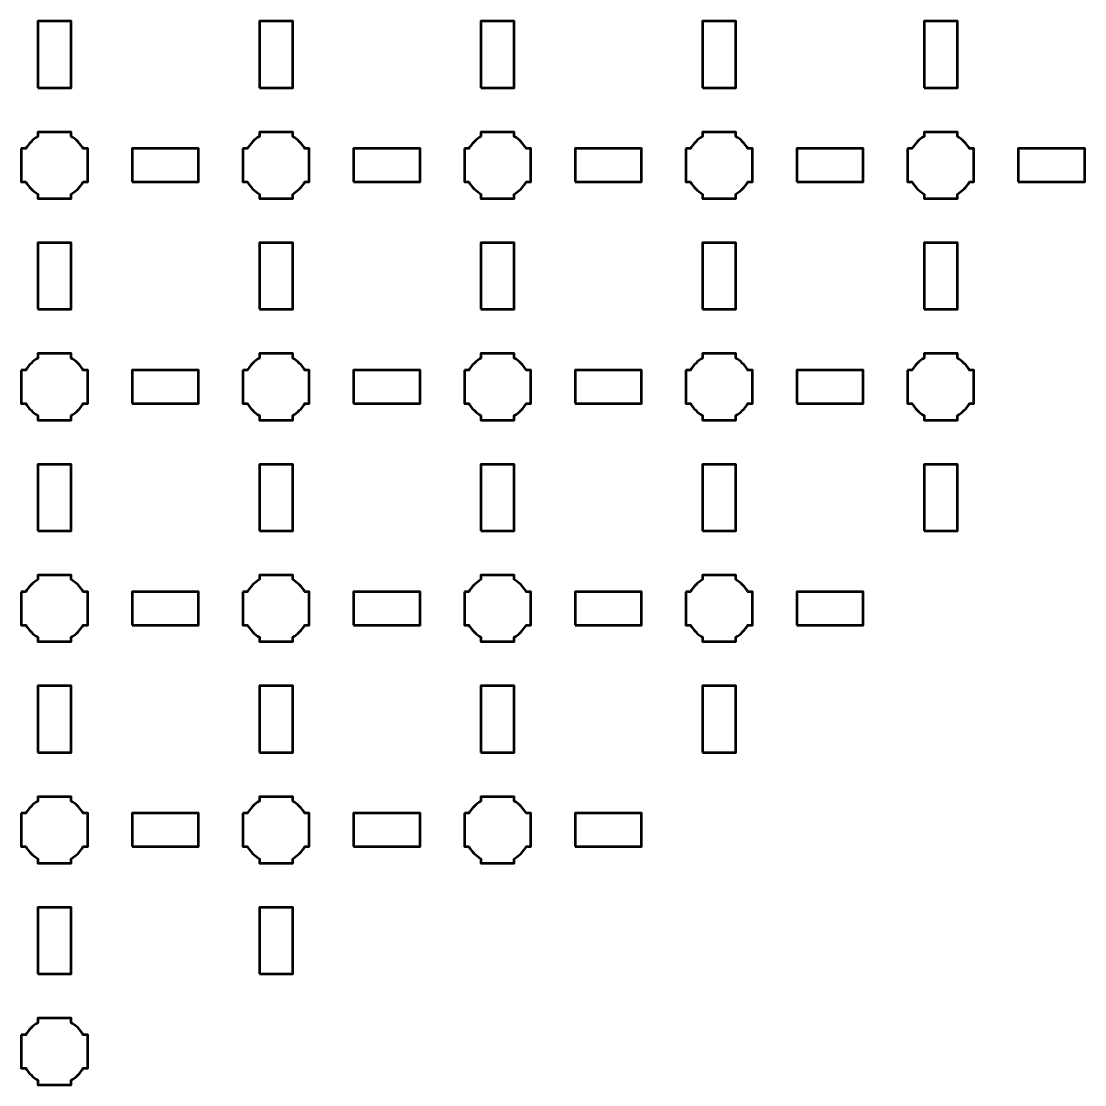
# Model space of a CAD drawing. Header units: centimetres. Extents: x -21.2 to 0.2, y -25.5 to -4.2.
# Drawn here: x -10.8 to -1.2, y -25.15 to -15.55 of the extents above; entities that cross this region are included whole.
import ezdxf

# ---------------------------------------------------------------- set-up
doc = ezdxf.new("R2010")
doc.units = ezdxf.units.CM
doc.header["$MEASUREMENT"] = 0
doc.layers.add('Layer 1', color=7, linetype='Continuous')

msp = doc.modelspace()

# ---------------------------------------------------------------- linework, layer by layer
at = {"layer": 'Layer 1', "lineweight": 53}
for points in [[(-10.65, -16.15), (-10.35, -16.15), (-10.35, -15.55), (-10.65, -15.55), (-10.65, -16.15)], [(-8.65, -16.15), (-8.35, -16.15), (-8.35, -15.55), (-8.65, -15.55), (-8.65, -16.15)], [(-6.65, -16.15), (-6.35, -16.15), (-6.35, -15.55), (-6.65, -15.55), (-6.65, -16.15)], [(-4.65, -16.15), (-4.35, -16.15), (-4.35, -15.55), (-4.65, -15.55), (-4.65, -16.15)], [(-2.65, -16.15), (-2.35, -16.15), (-2.35, -15.55), (-2.65, -15.55), (-2.65, -16.15)], [(-9.8, -17), (-9.2, -17), (-9.2, -16.7), (-9.8, -16.7), (-9.8, -17)], [(-7.8, -17), (-7.2, -17), (-7.2, -16.7), (-7.8, -16.7), (-7.8, -17)], [(-5.8, -17), (-5.2, -17), (-5.2, -16.7), (-5.8, -16.7), (-5.8, -17)], [(-3.8, -17), (-3.2, -17), (-3.2, -16.7), (-3.8, -16.7), (-3.8, -17)], [(-1.8, -17), (-1.2, -17), (-1.2, -16.7), (-1.8, -16.7), (-1.8, -17)], [(-10.65, -18.15), (-10.35, -18.15), (-10.35, -17.55), (-10.65, -17.55), (-10.65, -18.15)], [(-8.65, -18.15), (-8.35, -18.15), (-8.35, -17.55), (-8.65, -17.55), (-8.65, -18.15)], [(-6.65, -18.15), (-6.35, -18.15), (-6.35, -17.55), (-6.65, -17.55), (-6.65, -18.15)], [(-4.65, -18.15), (-4.35, -18.15), (-4.35, -17.55), (-4.65, -17.55), (-4.65, -18.15)], [(-2.65, -18.15), (-2.35, -18.15), (-2.35, -17.55), (-2.65, -17.55), (-2.65, -18.15)], [(-9.8, -19), (-9.2, -19), (-9.2, -18.7), (-9.8, -18.7), (-9.8, -19)], [(-7.8, -19), (-7.2, -19), (-7.2, -18.7), (-7.8, -18.7), (-7.8, -19)], [(-5.8, -19), (-5.2, -19), (-5.2, -18.7), (-5.8, -18.7), (-5.8, -19)], [(-3.8, -19), (-3.2, -19), (-3.2, -18.7), (-3.8, -18.7), (-3.8, -19)], [(-10.65, -20.15), (-10.35, -20.15), (-10.35, -19.55), (-10.65, -19.55), (-10.65, -20.15)], [(-8.65, -20.15), (-8.35, -20.15), (-8.35, -19.55), (-8.65, -19.55), (-8.65, -20.15)], [(-6.65, -20.15), (-6.35, -20.15), (-6.35, -19.55), (-6.65, -19.55), (-6.65, -20.15)], [(-4.65, -20.15), (-4.35, -20.15), (-4.35, -19.55), (-4.65, -19.55), (-4.65, -20.15)], [(-2.65, -20.15), (-2.35, -20.15), (-2.35, -19.55), (-2.65, -19.55), (-2.65, -20.15)], [(-9.8, -21), (-9.2, -21), (-9.2, -20.7), (-9.8, -20.7), (-9.8, -21)], [(-7.8, -21), (-7.2, -21), (-7.2, -20.7), (-7.8, -20.7), (-7.8, -21)], [(-5.8, -21), (-5.2, -21), (-5.2, -20.7), (-5.8, -20.7), (-5.8, -21)], [(-3.8, -21), (-3.2, -21), (-3.2, -20.7), (-3.8, -20.7), (-3.8, -21)], [(-10.65, -22.15), (-10.35, -22.15), (-10.35, -21.55), (-10.65, -21.55), (-10.65, -22.15)], [(-8.65, -22.15), (-8.35, -22.15), (-8.35, -21.55), (-8.65, -21.55), (-8.65, -22.15)], [(-6.65, -22.15), (-6.35, -22.15), (-6.35, -21.55), (-6.65, -21.55), (-6.65, -22.15)], [(-4.65, -22.15), (-4.35, -22.15), (-4.35, -21.55), (-4.65, -21.55), (-4.65, -22.15)], [(-9.8, -23), (-9.2, -23), (-9.2, -22.7), (-9.8, -22.7), (-9.8, -23)], [(-7.8, -23), (-7.2, -23), (-7.2, -22.7), (-7.8, -22.7), (-7.8, -23)], [(-5.8, -23), (-5.2, -23), (-5.2, -22.7), (-5.8, -22.7), (-5.8, -23)], [(-10.65, -24.15), (-10.35, -24.15), (-10.35, -23.55), (-10.65, -23.55), (-10.65, -24.15)], [(-8.65, -24.15), (-8.35, -24.15), (-8.35, -23.55), (-8.65, -23.55), (-8.65, -24.15)]]:
    msp.add_lwpolyline(points, close=True, dxfattribs=at)
for points in [[(-10.8, -16.7), (-10.8, -16.7), (-10.75985, -16.7), (-10.75985, -16.7), (-10.75985, -16.7), (-10.7335, -16.65447), (-10.69553, -16.6165), (-10.65, -16.59015), (-10.65, -16.59015), (-10.65, -16.59015), (-10.65, -16.55), (-10.65, -16.55), (-10.65, -16.55), (-10.65, -16.55), (-10.5, -16.55), (-10.5, -16.55), (-10.5, -16.55), (-10.5, -16.55), (-10.35, -16.55), (-10.35, -16.55), (-10.35, -16.55), (-10.35, -16.55), (-10.35, -16.59015), (-10.35, -16.59015), (-10.35, -16.59015), (-10.30447, -16.6165), (-10.2665, -16.65447), (-10.24015, -16.7), (-10.24015, -16.7), (-10.24015, -16.7), (-10.2, -16.7), (-10.2, -16.7), (-10.2, -16.7), (-10.2, -16.7), (-10.2, -16.85), (-10.2, -16.85), (-10.2, -16.85), (-10.2, -16.85), (-10.2, -17), (-10.2, -17), (-10.2, -17), (-10.2, -17), (-10.24015, -17), (-10.24015, -17), (-10.24015, -17), (-10.2665, -17.04553), (-10.30447, -17.0835), (-10.35, -17.10985), (-10.35, -17.10985), (-10.35, -17.10985), (-10.35, -17.15), (-10.35, -17.15), (-10.35, -17.15), (-10.35, -17.15), (-10.5, -17.15), (-10.5, -17.15), (-10.5, -17.15), (-10.5, -17.15), (-10.65, -17.15), (-10.65, -17.15), (-10.65, -17.15), (-10.65, -17.15), (-10.65, -17.10985), (-10.65, -17.10985), (-10.65, -17.10985), (-10.69553, -17.0835), (-10.7335, -17.04553), (-10.75985, -17), (-10.75985, -17), (-10.75985, -17), (-10.8, -17), (-10.8, -17), (-10.8, -17), (-10.8, -17), (-10.8, -16.85), (-10.8, -16.85), (-10.8, -16.85), (-10.8, -16.85), (-10.8, -16.7), (-10.8, -16.7)], [(-8.8, -16.7), (-8.8, -16.7), (-8.75985, -16.7), (-8.75985, -16.7), (-8.75985, -16.7), (-8.7335, -16.65447), (-8.69553, -16.6165), (-8.65, -16.59015), (-8.65, -16.59015), (-8.65, -16.59015), (-8.65, -16.55), (-8.65, -16.55), (-8.65, -16.55), (-8.65, -16.55), (-8.5, -16.55), (-8.5, -16.55), (-8.5, -16.55), (-8.5, -16.55), (-8.35, -16.55), (-8.35, -16.55), (-8.35, -16.55), (-8.35, -16.55), (-8.35, -16.59015), (-8.35, -16.59015), (-8.35, -16.59015), (-8.30447, -16.6165), (-8.2665, -16.65447), (-8.24015, -16.7), (-8.24015, -16.7), (-8.24015, -16.7), (-8.2, -16.7), (-8.2, -16.7), (-8.2, -16.7), (-8.2, -16.7), (-8.2, -16.85), (-8.2, -16.85), (-8.2, -16.85), (-8.2, -16.85), (-8.2, -17), (-8.2, -17), (-8.2, -17), (-8.2, -17), (-8.24015, -17), (-8.24015, -17), (-8.24015, -17), (-8.2665, -17.04553), (-8.30447, -17.0835), (-8.35, -17.10985), (-8.35, -17.10985), (-8.35, -17.10985), (-8.35, -17.15), (-8.35, -17.15), (-8.35, -17.15), (-8.35, -17.15), (-8.5, -17.15), (-8.5, -17.15), (-8.5, -17.15), (-8.5, -17.15), (-8.65, -17.15), (-8.65, -17.15), (-8.65, -17.15), (-8.65, -17.15), (-8.65, -17.10985), (-8.65, -17.10985), (-8.65, -17.10985), (-8.69553, -17.0835), (-8.7335, -17.04553), (-8.75985, -17), (-8.75985, -17), (-8.75985, -17), (-8.8, -17), (-8.8, -17), (-8.8, -17), (-8.8, -17), (-8.8, -16.85), (-8.8, -16.85), (-8.8, -16.85), (-8.8, -16.85), (-8.8, -16.7), (-8.8, -16.7)], [(-6.8, -16.7), (-6.8, -16.7), (-6.75985, -16.7), (-6.75985, -16.7), (-6.75985, -16.7), (-6.7335, -16.65447), (-6.69553, -16.6165), (-6.65, -16.59015), (-6.65, -16.59015), (-6.65, -16.59015), (-6.65, -16.55), (-6.65, -16.55), (-6.65, -16.55), (-6.65, -16.55), (-6.5, -16.55), (-6.5, -16.55), (-6.5, -16.55), (-6.5, -16.55), (-6.35, -16.55), (-6.35, -16.55), (-6.35, -16.55), (-6.35, -16.55), (-6.35, -16.59015), (-6.35, -16.59015), (-6.35, -16.59015), (-6.30447, -16.6165), (-6.2665, -16.65447), (-6.24015, -16.7), (-6.24015, -16.7), (-6.24015, -16.7), (-6.2, -16.7), (-6.2, -16.7), (-6.2, -16.7), (-6.2, -16.7), (-6.2, -16.85), (-6.2, -16.85), (-6.2, -16.85), (-6.2, -16.85), (-6.2, -17), (-6.2, -17), (-6.2, -17), (-6.2, -17), (-6.24015, -17), (-6.24015, -17), (-6.24015, -17), (-6.2665, -17.04553), (-6.30447, -17.0835), (-6.35, -17.10985), (-6.35, -17.10985), (-6.35, -17.10985), (-6.35, -17.15), (-6.35, -17.15), (-6.35, -17.15), (-6.35, -17.15), (-6.5, -17.15), (-6.5, -17.15), (-6.5, -17.15), (-6.5, -17.15), (-6.65, -17.15), (-6.65, -17.15), (-6.65, -17.15), (-6.65, -17.15), (-6.65, -17.10985), (-6.65, -17.10985), (-6.65, -17.10985), (-6.69553, -17.0835), (-6.7335, -17.04553), (-6.75985, -17), (-6.75985, -17), (-6.75985, -17), (-6.8, -17), (-6.8, -17), (-6.8, -17), (-6.8, -17), (-6.8, -16.85), (-6.8, -16.85), (-6.8, -16.85), (-6.8, -16.85), (-6.8, -16.7), (-6.8, -16.7)], [(-4.8, -16.7), (-4.8, -16.7), (-4.75985, -16.7), (-4.75985, -16.7), (-4.75985, -16.7), (-4.7335, -16.65447), (-4.69553, -16.6165), (-4.65, -16.59015), (-4.65, -16.59015), (-4.65, -16.59015), (-4.65, -16.55), (-4.65, -16.55), (-4.65, -16.55), (-4.65, -16.55), (-4.5, -16.55), (-4.5, -16.55), (-4.5, -16.55), (-4.5, -16.55), (-4.35, -16.55), (-4.35, -16.55), (-4.35, -16.55), (-4.35, -16.55), (-4.35, -16.59015), (-4.35, -16.59015), (-4.35, -16.59015), (-4.30447, -16.6165), (-4.2665, -16.65447), (-4.24015, -16.7), (-4.24015, -16.7), (-4.24015, -16.7), (-4.2, -16.7), (-4.2, -16.7), (-4.2, -16.7), (-4.2, -16.7), (-4.2, -16.85), (-4.2, -16.85), (-4.2, -16.85), (-4.2, -16.85), (-4.2, -17), (-4.2, -17), (-4.2, -17), (-4.2, -17), (-4.24015, -17), (-4.24015, -17), (-4.24015, -17), (-4.2665, -17.04553), (-4.30447, -17.0835), (-4.35, -17.10985), (-4.35, -17.10985), (-4.35, -17.10985), (-4.35, -17.15), (-4.35, -17.15), (-4.35, -17.15), (-4.35, -17.15), (-4.5, -17.15), (-4.5, -17.15), (-4.5, -17.15), (-4.5, -17.15), (-4.65, -17.15), (-4.65, -17.15), (-4.65, -17.15), (-4.65, -17.15), (-4.65, -17.10985), (-4.65, -17.10985), (-4.65, -17.10985), (-4.69553, -17.0835), (-4.7335, -17.04553), (-4.75985, -17), (-4.75985, -17), (-4.75985, -17), (-4.8, -17), (-4.8, -17), (-4.8, -17), (-4.8, -17), (-4.8, -16.85), (-4.8, -16.85), (-4.8, -16.85), (-4.8, -16.85), (-4.8, -16.7), (-4.8, -16.7)], [(-2.8, -16.7), (-2.8, -16.7), (-2.75985, -16.7), (-2.75985, -16.7), (-2.75985, -16.7), (-2.7335, -16.65447), (-2.69553, -16.6165), (-2.65, -16.59015), (-2.65, -16.59015), (-2.65, -16.59015), (-2.65, -16.55), (-2.65, -16.55), (-2.65, -16.55), (-2.65, -16.55), (-2.5, -16.55), (-2.5, -16.55), (-2.5, -16.55), (-2.5, -16.55), (-2.35, -16.55), (-2.35, -16.55), (-2.35, -16.55), (-2.35, -16.55), (-2.35, -16.59015), (-2.35, -16.59015), (-2.35, -16.59015), (-2.30447, -16.6165), (-2.2665, -16.65447), (-2.24015, -16.7), (-2.24015, -16.7), (-2.24015, -16.7), (-2.2, -16.7), (-2.2, -16.7), (-2.2, -16.7), (-2.2, -16.7), (-2.2, -16.85), (-2.2, -16.85), (-2.2, -16.85), (-2.2, -16.85), (-2.2, -17), (-2.2, -17), (-2.2, -17), (-2.2, -17), (-2.24015, -17), (-2.24015, -17), (-2.24015, -17), (-2.2665, -17.04553), (-2.30447, -17.0835), (-2.35, -17.10985), (-2.35, -17.10985), (-2.35, -17.10985), (-2.35, -17.15), (-2.35, -17.15), (-2.35, -17.15), (-2.35, -17.15), (-2.5, -17.15), (-2.5, -17.15), (-2.5, -17.15), (-2.5, -17.15), (-2.65, -17.15), (-2.65, -17.15), (-2.65, -17.15), (-2.65, -17.15), (-2.65, -17.10985), (-2.65, -17.10985), (-2.65, -17.10985), (-2.69553, -17.0835), (-2.7335, -17.04553), (-2.75985, -17), (-2.75985, -17), (-2.75985, -17), (-2.8, -17), (-2.8, -17), (-2.8, -17), (-2.8, -17), (-2.8, -16.85), (-2.8, -16.85), (-2.8, -16.85), (-2.8, -16.85), (-2.8, -16.7), (-2.8, -16.7)], [(-10.8, -18.7), (-10.8, -18.7), (-10.75985, -18.7), (-10.75985, -18.7), (-10.75985, -18.7), (-10.7335, -18.65447), (-10.69553, -18.6165), (-10.65, -18.59015), (-10.65, -18.59015), (-10.65, -18.59015), (-10.65, -18.55), (-10.65, -18.55), (-10.65, -18.55), (-10.65, -18.55), (-10.5, -18.55), (-10.5, -18.55), (-10.5, -18.55), (-10.5, -18.55), (-10.35, -18.55), (-10.35, -18.55), (-10.35, -18.55), (-10.35, -18.55), (-10.35, -18.59015), (-10.35, -18.59015), (-10.35, -18.59015), (-10.30447, -18.6165), (-10.2665, -18.65447), (-10.24015, -18.7), (-10.24015, -18.7), (-10.24015, -18.7), (-10.2, -18.7), (-10.2, -18.7), (-10.2, -18.7), (-10.2, -18.7), (-10.2, -18.85), (-10.2, -18.85), (-10.2, -18.85), (-10.2, -18.85), (-10.2, -19), (-10.2, -19), (-10.2, -19), (-10.2, -19), (-10.24015, -19), (-10.24015, -19), (-10.24015, -19), (-10.2665, -19.04553), (-10.30447, -19.0835), (-10.35, -19.10985), (-10.35, -19.10985), (-10.35, -19.10985), (-10.35, -19.15), (-10.35, -19.15), (-10.35, -19.15), (-10.35, -19.15), (-10.5, -19.15), (-10.5, -19.15), (-10.5, -19.15), (-10.5, -19.15), (-10.65, -19.15), (-10.65, -19.15), (-10.65, -19.15), (-10.65, -19.15), (-10.65, -19.10985), (-10.65, -19.10985), (-10.65, -19.10985), (-10.69553, -19.0835), (-10.7335, -19.04553), (-10.75985, -19), (-10.75985, -19), (-10.75985, -19), (-10.8, -19), (-10.8, -19), (-10.8, -19), (-10.8, -19), (-10.8, -18.85), (-10.8, -18.85), (-10.8, -18.85), (-10.8, -18.85), (-10.8, -18.7), (-10.8, -18.7)], [(-8.8, -18.7), (-8.8, -18.7), (-8.75985, -18.7), (-8.75985, -18.7), (-8.75985, -18.7), (-8.7335, -18.65447), (-8.69553, -18.6165), (-8.65, -18.59015), (-8.65, -18.59015), (-8.65, -18.59015), (-8.65, -18.55), (-8.65, -18.55), (-8.65, -18.55), (-8.65, -18.55), (-8.5, -18.55), (-8.5, -18.55), (-8.5, -18.55), (-8.5, -18.55), (-8.35, -18.55), (-8.35, -18.55), (-8.35, -18.55), (-8.35, -18.55), (-8.35, -18.59015), (-8.35, -18.59015), (-8.35, -18.59015), (-8.30447, -18.6165), (-8.2665, -18.65447), (-8.24015, -18.7), (-8.24015, -18.7), (-8.24015, -18.7), (-8.2, -18.7), (-8.2, -18.7), (-8.2, -18.7), (-8.2, -18.7), (-8.2, -18.85), (-8.2, -18.85), (-8.2, -18.85), (-8.2, -18.85), (-8.2, -19), (-8.2, -19), (-8.2, -19), (-8.2, -19), (-8.24015, -19), (-8.24015, -19), (-8.24015, -19), (-8.2665, -19.04553), (-8.30447, -19.0835), (-8.35, -19.10985), (-8.35, -19.10985), (-8.35, -19.10985), (-8.35, -19.15), (-8.35, -19.15), (-8.35, -19.15), (-8.35, -19.15), (-8.5, -19.15), (-8.5, -19.15), (-8.5, -19.15), (-8.5, -19.15), (-8.65, -19.15), (-8.65, -19.15), (-8.65, -19.15), (-8.65, -19.15), (-8.65, -19.10985), (-8.65, -19.10985), (-8.65, -19.10985), (-8.69553, -19.0835), (-8.7335, -19.04553), (-8.75985, -19), (-8.75985, -19), (-8.75985, -19), (-8.8, -19), (-8.8, -19), (-8.8, -19), (-8.8, -19), (-8.8, -18.85), (-8.8, -18.85), (-8.8, -18.85), (-8.8, -18.85), (-8.8, -18.7), (-8.8, -18.7)], [(-6.8, -18.7), (-6.8, -18.7), (-6.75985, -18.7), (-6.75985, -18.7), (-6.75985, -18.7), (-6.7335, -18.65447), (-6.69553, -18.6165), (-6.65, -18.59015), (-6.65, -18.59015), (-6.65, -18.59015), (-6.65, -18.55), (-6.65, -18.55), (-6.65, -18.55), (-6.65, -18.55), (-6.5, -18.55), (-6.5, -18.55), (-6.5, -18.55), (-6.5, -18.55), (-6.35, -18.55), (-6.35, -18.55), (-6.35, -18.55), (-6.35, -18.55), (-6.35, -18.59015), (-6.35, -18.59015), (-6.35, -18.59015), (-6.30447, -18.6165), (-6.2665, -18.65447), (-6.24015, -18.7), (-6.24015, -18.7), (-6.24015, -18.7), (-6.2, -18.7), (-6.2, -18.7), (-6.2, -18.7), (-6.2, -18.7), (-6.2, -18.85), (-6.2, -18.85), (-6.2, -18.85), (-6.2, -18.85), (-6.2, -19), (-6.2, -19), (-6.2, -19), (-6.2, -19), (-6.24015, -19), (-6.24015, -19), (-6.24015, -19), (-6.2665, -19.04553), (-6.30447, -19.0835), (-6.35, -19.10985), (-6.35, -19.10985), (-6.35, -19.10985), (-6.35, -19.15), (-6.35, -19.15), (-6.35, -19.15), (-6.35, -19.15), (-6.5, -19.15), (-6.5, -19.15), (-6.5, -19.15), (-6.5, -19.15), (-6.65, -19.15), (-6.65, -19.15), (-6.65, -19.15), (-6.65, -19.15), (-6.65, -19.10985), (-6.65, -19.10985), (-6.65, -19.10985), (-6.69553, -19.0835), (-6.7335, -19.04553), (-6.75985, -19), (-6.75985, -19), (-6.75985, -19), (-6.8, -19), (-6.8, -19), (-6.8, -19), (-6.8, -19), (-6.8, -18.85), (-6.8, -18.85), (-6.8, -18.85), (-6.8, -18.85), (-6.8, -18.7), (-6.8, -18.7)], [(-4.8, -18.7), (-4.8, -18.7), (-4.75985, -18.7), (-4.75985, -18.7), (-4.75985, -18.7), (-4.7335, -18.65447), (-4.69553, -18.6165), (-4.65, -18.59015), (-4.65, -18.59015), (-4.65, -18.59015), (-4.65, -18.55), (-4.65, -18.55), (-4.65, -18.55), (-4.65, -18.55), (-4.5, -18.55), (-4.5, -18.55), (-4.5, -18.55), (-4.5, -18.55), (-4.35, -18.55), (-4.35, -18.55), (-4.35, -18.55), (-4.35, -18.55), (-4.35, -18.59015), (-4.35, -18.59015), (-4.35, -18.59015), (-4.30447, -18.6165), (-4.2665, -18.65447), (-4.24015, -18.7), (-4.24015, -18.7), (-4.24015, -18.7), (-4.2, -18.7), (-4.2, -18.7), (-4.2, -18.7), (-4.2, -18.7), (-4.2, -18.85), (-4.2, -18.85), (-4.2, -18.85), (-4.2, -18.85), (-4.2, -19), (-4.2, -19), (-4.2, -19), (-4.2, -19), (-4.24015, -19), (-4.24015, -19), (-4.24015, -19), (-4.2665, -19.04553), (-4.30447, -19.0835), (-4.35, -19.10985), (-4.35, -19.10985), (-4.35, -19.10985), (-4.35, -19.15), (-4.35, -19.15), (-4.35, -19.15), (-4.35, -19.15), (-4.5, -19.15), (-4.5, -19.15), (-4.5, -19.15), (-4.5, -19.15), (-4.65, -19.15), (-4.65, -19.15), (-4.65, -19.15), (-4.65, -19.15), (-4.65, -19.10985), (-4.65, -19.10985), (-4.65, -19.10985), (-4.69553, -19.0835), (-4.7335, -19.04553), (-4.75985, -19), (-4.75985, -19), (-4.75985, -19), (-4.8, -19), (-4.8, -19), (-4.8, -19), (-4.8, -19), (-4.8, -18.85), (-4.8, -18.85), (-4.8, -18.85), (-4.8, -18.85), (-4.8, -18.7), (-4.8, -18.7)], [(-2.8, -18.7), (-2.8, -18.7), (-2.75985, -18.7), (-2.75985, -18.7), (-2.75985, -18.7), (-2.7335, -18.65447), (-2.69553, -18.6165), (-2.65, -18.59015), (-2.65, -18.59015), (-2.65, -18.59015), (-2.65, -18.55), (-2.65, -18.55), (-2.65, -18.55), (-2.65, -18.55), (-2.5, -18.55), (-2.5, -18.55), (-2.5, -18.55), (-2.5, -18.55), (-2.35, -18.55), (-2.35, -18.55), (-2.35, -18.55), (-2.35, -18.55), (-2.35, -18.59015), (-2.35, -18.59015), (-2.35, -18.59015), (-2.30447, -18.6165), (-2.2665, -18.65447), (-2.24015, -18.7), (-2.24015, -18.7), (-2.24015, -18.7), (-2.2, -18.7), (-2.2, -18.7), (-2.2, -18.7), (-2.2, -18.7), (-2.2, -18.85), (-2.2, -18.85), (-2.2, -18.85), (-2.2, -18.85), (-2.2, -19), (-2.2, -19), (-2.2, -19), (-2.2, -19), (-2.24015, -19), (-2.24015, -19), (-2.24015, -19), (-2.2665, -19.04553), (-2.30447, -19.0835), (-2.35, -19.10985), (-2.35, -19.10985), (-2.35, -19.10985), (-2.35, -19.15), (-2.35, -19.15), (-2.35, -19.15), (-2.35, -19.15), (-2.5, -19.15), (-2.5, -19.15), (-2.5, -19.15), (-2.5, -19.15), (-2.65, -19.15), (-2.65, -19.15), (-2.65, -19.15), (-2.65, -19.15), (-2.65, -19.10985), (-2.65, -19.10985), (-2.65, -19.10985), (-2.69553, -19.0835), (-2.7335, -19.04553), (-2.75985, -19), (-2.75985, -19), (-2.75985, -19), (-2.8, -19), (-2.8, -19), (-2.8, -19), (-2.8, -19), (-2.8, -18.85), (-2.8, -18.85), (-2.8, -18.85), (-2.8, -18.85), (-2.8, -18.7), (-2.8, -18.7)], [(-10.8, -20.7), (-10.8, -20.7), (-10.75985, -20.7), (-10.75985, -20.7), (-10.75985, -20.7), (-10.7335, -20.65447), (-10.69553, -20.6165), (-10.65, -20.59015), (-10.65, -20.59015), (-10.65, -20.59015), (-10.65, -20.55), (-10.65, -20.55), (-10.65, -20.55), (-10.65, -20.55), (-10.5, -20.55), (-10.5, -20.55), (-10.5, -20.55), (-10.5, -20.55), (-10.35, -20.55), (-10.35, -20.55), (-10.35, -20.55), (-10.35, -20.55), (-10.35, -20.59015), (-10.35, -20.59015), (-10.35, -20.59015), (-10.30447, -20.6165), (-10.2665, -20.65447), (-10.24015, -20.7), (-10.24015, -20.7), (-10.24015, -20.7), (-10.2, -20.7), (-10.2, -20.7), (-10.2, -20.7), (-10.2, -20.7), (-10.2, -20.85), (-10.2, -20.85), (-10.2, -20.85), (-10.2, -20.85), (-10.2, -21), (-10.2, -21), (-10.2, -21), (-10.2, -21), (-10.24015, -21), (-10.24015, -21), (-10.24015, -21), (-10.2665, -21.04553), (-10.30447, -21.0835), (-10.35, -21.10985), (-10.35, -21.10985), (-10.35, -21.10985), (-10.35, -21.15), (-10.35, -21.15), (-10.35, -21.15), (-10.35, -21.15), (-10.5, -21.15), (-10.5, -21.15), (-10.5, -21.15), (-10.5, -21.15), (-10.65, -21.15), (-10.65, -21.15), (-10.65, -21.15), (-10.65, -21.15), (-10.65, -21.10985), (-10.65, -21.10985), (-10.65, -21.10985), (-10.69553, -21.0835), (-10.7335, -21.04553), (-10.75985, -21), (-10.75985, -21), (-10.75985, -21), (-10.8, -21), (-10.8, -21), (-10.8, -21), (-10.8, -21), (-10.8, -20.85), (-10.8, -20.85), (-10.8, -20.85), (-10.8, -20.85), (-10.8, -20.7), (-10.8, -20.7)], [(-8.8, -20.7), (-8.8, -20.7), (-8.75985, -20.7), (-8.75985, -20.7), (-8.75985, -20.7), (-8.7335, -20.65447), (-8.69553, -20.6165), (-8.65, -20.59015), (-8.65, -20.59015), (-8.65, -20.59015), (-8.65, -20.55), (-8.65, -20.55), (-8.65, -20.55), (-8.65, -20.55), (-8.5, -20.55), (-8.5, -20.55), (-8.5, -20.55), (-8.5, -20.55), (-8.35, -20.55), (-8.35, -20.55), (-8.35, -20.55), (-8.35, -20.55), (-8.35, -20.59015), (-8.35, -20.59015), (-8.35, -20.59015), (-8.30447, -20.6165), (-8.2665, -20.65447), (-8.24015, -20.7), (-8.24015, -20.7), (-8.24015, -20.7), (-8.2, -20.7), (-8.2, -20.7), (-8.2, -20.7), (-8.2, -20.7), (-8.2, -20.85), (-8.2, -20.85), (-8.2, -20.85), (-8.2, -20.85), (-8.2, -21), (-8.2, -21), (-8.2, -21), (-8.2, -21), (-8.24015, -21), (-8.24015, -21), (-8.24015, -21), (-8.2665, -21.04553), (-8.30447, -21.0835), (-8.35, -21.10985), (-8.35, -21.10985), (-8.35, -21.10985), (-8.35, -21.15), (-8.35, -21.15), (-8.35, -21.15), (-8.35, -21.15), (-8.5, -21.15), (-8.5, -21.15), (-8.5, -21.15), (-8.5, -21.15), (-8.65, -21.15), (-8.65, -21.15), (-8.65, -21.15), (-8.65, -21.15), (-8.65, -21.10985), (-8.65, -21.10985), (-8.65, -21.10985), (-8.69553, -21.0835), (-8.7335, -21.04553), (-8.75985, -21), (-8.75985, -21), (-8.75985, -21), (-8.8, -21), (-8.8, -21), (-8.8, -21), (-8.8, -21), (-8.8, -20.85), (-8.8, -20.85), (-8.8, -20.85), (-8.8, -20.85), (-8.8, -20.7), (-8.8, -20.7)], [(-6.8, -20.7), (-6.8, -20.7), (-6.75985, -20.7), (-6.75985, -20.7), (-6.75985, -20.7), (-6.7335, -20.65447), (-6.69553, -20.6165), (-6.65, -20.59015), (-6.65, -20.59015), (-6.65, -20.59015), (-6.65, -20.55), (-6.65, -20.55), (-6.65, -20.55), (-6.65, -20.55), (-6.5, -20.55), (-6.5, -20.55), (-6.5, -20.55), (-6.5, -20.55), (-6.35, -20.55), (-6.35, -20.55), (-6.35, -20.55), (-6.35, -20.55), (-6.35, -20.59015), (-6.35, -20.59015), (-6.35, -20.59015), (-6.30447, -20.6165), (-6.2665, -20.65447), (-6.24015, -20.7), (-6.24015, -20.7), (-6.24015, -20.7), (-6.2, -20.7), (-6.2, -20.7), (-6.2, -20.7), (-6.2, -20.7), (-6.2, -20.85), (-6.2, -20.85), (-6.2, -20.85), (-6.2, -20.85), (-6.2, -21), (-6.2, -21), (-6.2, -21), (-6.2, -21), (-6.24015, -21), (-6.24015, -21), (-6.24015, -21), (-6.2665, -21.04553), (-6.30447, -21.0835), (-6.35, -21.10985), (-6.35, -21.10985), (-6.35, -21.10985), (-6.35, -21.15), (-6.35, -21.15), (-6.35, -21.15), (-6.35, -21.15), (-6.5, -21.15), (-6.5, -21.15), (-6.5, -21.15), (-6.5, -21.15), (-6.65, -21.15), (-6.65, -21.15), (-6.65, -21.15), (-6.65, -21.15), (-6.65, -21.10985), (-6.65, -21.10985), (-6.65, -21.10985), (-6.69553, -21.0835), (-6.7335, -21.04553), (-6.75985, -21), (-6.75985, -21), (-6.75985, -21), (-6.8, -21), (-6.8, -21), (-6.8, -21), (-6.8, -21), (-6.8, -20.85), (-6.8, -20.85), (-6.8, -20.85), (-6.8, -20.85), (-6.8, -20.7), (-6.8, -20.7)], [(-4.8, -20.7), (-4.8, -20.7), (-4.75985, -20.7), (-4.75985, -20.7), (-4.75985, -20.7), (-4.7335, -20.65447), (-4.69553, -20.6165), (-4.65, -20.59015), (-4.65, -20.59015), (-4.65, -20.59015), (-4.65, -20.55), (-4.65, -20.55), (-4.65, -20.55), (-4.65, -20.55), (-4.5, -20.55), (-4.5, -20.55), (-4.5, -20.55), (-4.5, -20.55), (-4.35, -20.55), (-4.35, -20.55), (-4.35, -20.55), (-4.35, -20.55), (-4.35, -20.59015), (-4.35, -20.59015), (-4.35, -20.59015), (-4.30447, -20.6165), (-4.2665, -20.65447), (-4.24015, -20.7), (-4.24015, -20.7), (-4.24015, -20.7), (-4.2, -20.7), (-4.2, -20.7), (-4.2, -20.7), (-4.2, -20.7), (-4.2, -20.85), (-4.2, -20.85), (-4.2, -20.85), (-4.2, -20.85), (-4.2, -21), (-4.2, -21), (-4.2, -21), (-4.2, -21), (-4.24015, -21), (-4.24015, -21), (-4.24015, -21), (-4.2665, -21.04553), (-4.30447, -21.0835), (-4.35, -21.10985), (-4.35, -21.10985), (-4.35, -21.10985), (-4.35, -21.15), (-4.35, -21.15), (-4.35, -21.15), (-4.35, -21.15), (-4.5, -21.15), (-4.5, -21.15), (-4.5, -21.15), (-4.5, -21.15), (-4.65, -21.15), (-4.65, -21.15), (-4.65, -21.15), (-4.65, -21.15), (-4.65, -21.10985), (-4.65, -21.10985), (-4.65, -21.10985), (-4.69553, -21.0835), (-4.7335, -21.04553), (-4.75985, -21), (-4.75985, -21), (-4.75985, -21), (-4.8, -21), (-4.8, -21), (-4.8, -21), (-4.8, -21), (-4.8, -20.85), (-4.8, -20.85), (-4.8, -20.85), (-4.8, -20.85), (-4.8, -20.7), (-4.8, -20.7)], [(-10.8, -22.7), (-10.8, -22.7), (-10.75985, -22.7), (-10.75985, -22.7), (-10.75985, -22.7), (-10.7335, -22.65447), (-10.69553, -22.6165), (-10.65, -22.59015), (-10.65, -22.59015), (-10.65, -22.59015), (-10.65, -22.55), (-10.65, -22.55), (-10.65, -22.55), (-10.65, -22.55), (-10.5, -22.55), (-10.5, -22.55), (-10.5, -22.55), (-10.5, -22.55), (-10.35, -22.55), (-10.35, -22.55), (-10.35, -22.55), (-10.35, -22.55), (-10.35, -22.59015), (-10.35, -22.59015), (-10.35, -22.59015), (-10.30447, -22.6165), (-10.2665, -22.65447), (-10.24015, -22.7), (-10.24015, -22.7), (-10.24015, -22.7), (-10.2, -22.7), (-10.2, -22.7), (-10.2, -22.7), (-10.2, -22.7), (-10.2, -22.85), (-10.2, -22.85), (-10.2, -22.85), (-10.2, -22.85), (-10.2, -23), (-10.2, -23), (-10.2, -23), (-10.2, -23), (-10.24015, -23), (-10.24015, -23), (-10.24015, -23), (-10.2665, -23.04553), (-10.30447, -23.0835), (-10.35, -23.10985), (-10.35, -23.10985), (-10.35, -23.10985), (-10.35, -23.15), (-10.35, -23.15), (-10.35, -23.15), (-10.35, -23.15), (-10.5, -23.15), (-10.5, -23.15), (-10.5, -23.15), (-10.5, -23.15), (-10.65, -23.15), (-10.65, -23.15), (-10.65, -23.15), (-10.65, -23.15), (-10.65, -23.10985), (-10.65, -23.10985), (-10.65, -23.10985), (-10.69553, -23.0835), (-10.7335, -23.04553), (-10.75985, -23), (-10.75985, -23), (-10.75985, -23), (-10.8, -23), (-10.8, -23), (-10.8, -23), (-10.8, -23), (-10.8, -22.85), (-10.8, -22.85), (-10.8, -22.85), (-10.8, -22.85), (-10.8, -22.7), (-10.8, -22.7)], [(-8.8, -22.7), (-8.8, -22.7), (-8.75985, -22.7), (-8.75985, -22.7), (-8.75985, -22.7), (-8.7335, -22.65447), (-8.69553, -22.6165), (-8.65, -22.59015), (-8.65, -22.59015), (-8.65, -22.59015), (-8.65, -22.55), (-8.65, -22.55), (-8.65, -22.55), (-8.65, -22.55), (-8.5, -22.55), (-8.5, -22.55), (-8.5, -22.55), (-8.5, -22.55), (-8.35, -22.55), (-8.35, -22.55), (-8.35, -22.55), (-8.35, -22.55), (-8.35, -22.59015), (-8.35, -22.59015), (-8.35, -22.59015), (-8.30447, -22.6165), (-8.2665, -22.65447), (-8.24015, -22.7), (-8.24015, -22.7), (-8.24015, -22.7), (-8.2, -22.7), (-8.2, -22.7), (-8.2, -22.7), (-8.2, -22.7), (-8.2, -22.85), (-8.2, -22.85), (-8.2, -22.85), (-8.2, -22.85), (-8.2, -23), (-8.2, -23), (-8.2, -23), (-8.2, -23), (-8.24015, -23), (-8.24015, -23), (-8.24015, -23), (-8.2665, -23.04553), (-8.30447, -23.0835), (-8.35, -23.10985), (-8.35, -23.10985), (-8.35, -23.10985), (-8.35, -23.15), (-8.35, -23.15), (-8.35, -23.15), (-8.35, -23.15), (-8.5, -23.15), (-8.5, -23.15), (-8.5, -23.15), (-8.5, -23.15), (-8.65, -23.15), (-8.65, -23.15), (-8.65, -23.15), (-8.65, -23.15), (-8.65, -23.10985), (-8.65, -23.10985), (-8.65, -23.10985), (-8.69553, -23.0835), (-8.7335, -23.04553), (-8.75985, -23), (-8.75985, -23), (-8.75985, -23), (-8.8, -23), (-8.8, -23), (-8.8, -23), (-8.8, -23), (-8.8, -22.85), (-8.8, -22.85), (-8.8, -22.85), (-8.8, -22.85), (-8.8, -22.7), (-8.8, -22.7)], [(-6.8, -22.7), (-6.8, -22.7), (-6.75985, -22.7), (-6.75985, -22.7), (-6.75985, -22.7), (-6.7335, -22.65447), (-6.69553, -22.6165), (-6.65, -22.59015), (-6.65, -22.59015), (-6.65, -22.59015), (-6.65, -22.55), (-6.65, -22.55), (-6.65, -22.55), (-6.65, -22.55), (-6.5, -22.55), (-6.5, -22.55), (-6.5, -22.55), (-6.5, -22.55), (-6.35, -22.55), (-6.35, -22.55), (-6.35, -22.55), (-6.35, -22.55), (-6.35, -22.59015), (-6.35, -22.59015), (-6.35, -22.59015), (-6.30447, -22.6165), (-6.2665, -22.65447), (-6.24015, -22.7), (-6.24015, -22.7), (-6.24015, -22.7), (-6.2, -22.7), (-6.2, -22.7), (-6.2, -22.7), (-6.2, -22.7), (-6.2, -22.85), (-6.2, -22.85), (-6.2, -22.85), (-6.2, -22.85), (-6.2, -23), (-6.2, -23), (-6.2, -23), (-6.2, -23), (-6.24015, -23), (-6.24015, -23), (-6.24015, -23), (-6.2665, -23.04553), (-6.30447, -23.0835), (-6.35, -23.10985), (-6.35, -23.10985), (-6.35, -23.10985), (-6.35, -23.15), (-6.35, -23.15), (-6.35, -23.15), (-6.35, -23.15), (-6.5, -23.15), (-6.5, -23.15), (-6.5, -23.15), (-6.5, -23.15), (-6.65, -23.15), (-6.65, -23.15), (-6.65, -23.15), (-6.65, -23.15), (-6.65, -23.10985), (-6.65, -23.10985), (-6.65, -23.10985), (-6.69553, -23.0835), (-6.7335, -23.04553), (-6.75985, -23), (-6.75985, -23), (-6.75985, -23), (-6.8, -23), (-6.8, -23), (-6.8, -23), (-6.8, -23), (-6.8, -22.85), (-6.8, -22.85), (-6.8, -22.85), (-6.8, -22.85), (-6.8, -22.7), (-6.8, -22.7)], [(-10.8, -24.7), (-10.8, -24.7), (-10.75985, -24.7), (-10.75985, -24.7), (-10.75985, -24.7), (-10.7335, -24.65447), (-10.69553, -24.6165), (-10.65, -24.59015), (-10.65, -24.59015), (-10.65, -24.59015), (-10.65, -24.55), (-10.65, -24.55), (-10.65, -24.55), (-10.65, -24.55), (-10.5, -24.55), (-10.5, -24.55), (-10.5, -24.55), (-10.5, -24.55), (-10.35, -24.55), (-10.35, -24.55), (-10.35, -24.55), (-10.35, -24.55), (-10.35, -24.59015), (-10.35, -24.59015), (-10.35, -24.59015), (-10.30447, -24.6165), (-10.2665, -24.65447), (-10.24015, -24.7), (-10.24015, -24.7), (-10.24015, -24.7), (-10.2, -24.7), (-10.2, -24.7), (-10.2, -24.7), (-10.2, -24.7), (-10.2, -24.85), (-10.2, -24.85), (-10.2, -24.85), (-10.2, -24.85), (-10.2, -25), (-10.2, -25), (-10.2, -25), (-10.2, -25), (-10.24015, -25), (-10.24015, -25), (-10.24015, -25), (-10.2665, -25.04553), (-10.30447, -25.0835), (-10.35, -25.10985), (-10.35, -25.10985), (-10.35, -25.10985), (-10.35, -25.15), (-10.35, -25.15), (-10.35, -25.15), (-10.35, -25.15), (-10.5, -25.15), (-10.5, -25.15), (-10.5, -25.15), (-10.5, -25.15), (-10.65, -25.15), (-10.65, -25.15), (-10.65, -25.15), (-10.65, -25.15), (-10.65, -25.10985), (-10.65, -25.10985), (-10.65, -25.10985), (-10.69553, -25.0835), (-10.7335, -25.04553), (-10.75985, -25), (-10.75985, -25), (-10.75985, -25), (-10.8, -25), (-10.8, -25), (-10.8, -25), (-10.8, -25), (-10.8, -24.85), (-10.8, -24.85), (-10.8, -24.85), (-10.8, -24.85), (-10.8, -24.7), (-10.8, -24.7)]]:
    msp.add_open_spline(points, degree=3, knots=[0, 0, 0, 0, 0.05, 0.05, 0.05, 0.05, 0.1, 0.1, 0.1, 0.1, 0.15, 0.15, 0.15, 0.15, 0.2, 0.2, 0.2, 0.2, 0.25, 0.25, 0.25, 0.25, 0.3, 0.3, 0.3, 0.3, 0.35, 0.35, 0.35, 0.35, 0.4, 0.4, 0.4, 0.4, 0.45, 0.45, 0.45, 0.45, 0.5, 0.5, 0.5, 0.5, 0.55, 0.55, 0.55, 0.55, 0.6, 0.6, 0.6, 0.6, 0.65, 0.65, 0.65, 0.65, 0.7, 0.7, 0.7, 0.7, 0.75, 0.75, 0.75, 0.75, 0.8, 0.8, 0.8, 0.8, 0.85, 0.85, 0.85, 0.85, 0.9, 0.9, 0.9, 0.9, 0.95, 0.95, 0.95, 0.95, 1, 1, 1, 1], dxfattribs=at)

doc.saveas('drawing.dxf')
